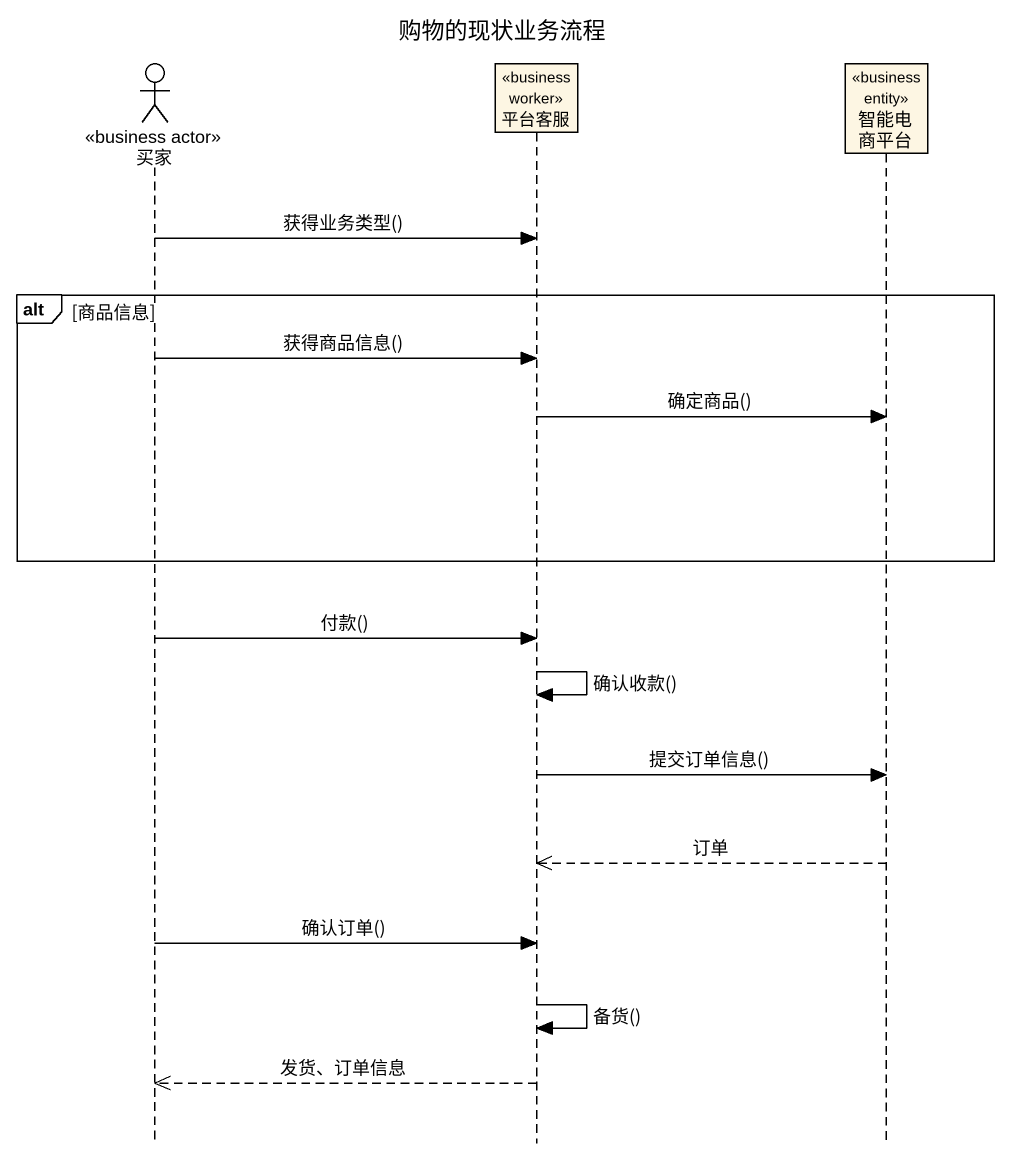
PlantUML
@startuml
title 购物的现状业务流程
hide footbox
actor 买家 <<business actor>>
participant 平台客服 <<business worker>>
participant 智能电商平台 <<business entity>>

买家 -> 平台客服 : 获得业务类型()
alt 商品信息
  买家 -> 平台客服 : 获得商品信息()
  平台客服 -> 智能电商平台 : 确定商品()
end
买家 -> 平台客服 : 付款()
平台客服 -> 平台客服 : 确认收款()
平台客服 -> 智能电商平台 : 提交订单信息()
智能电商平台 -->> 平台客服 : 订单
买家 -> 平台客服 : 确认订单()
平台客服 -> 平台客服 : 备货()
平台客服 -->> 买家 : 发货、订单信息
@enduml
